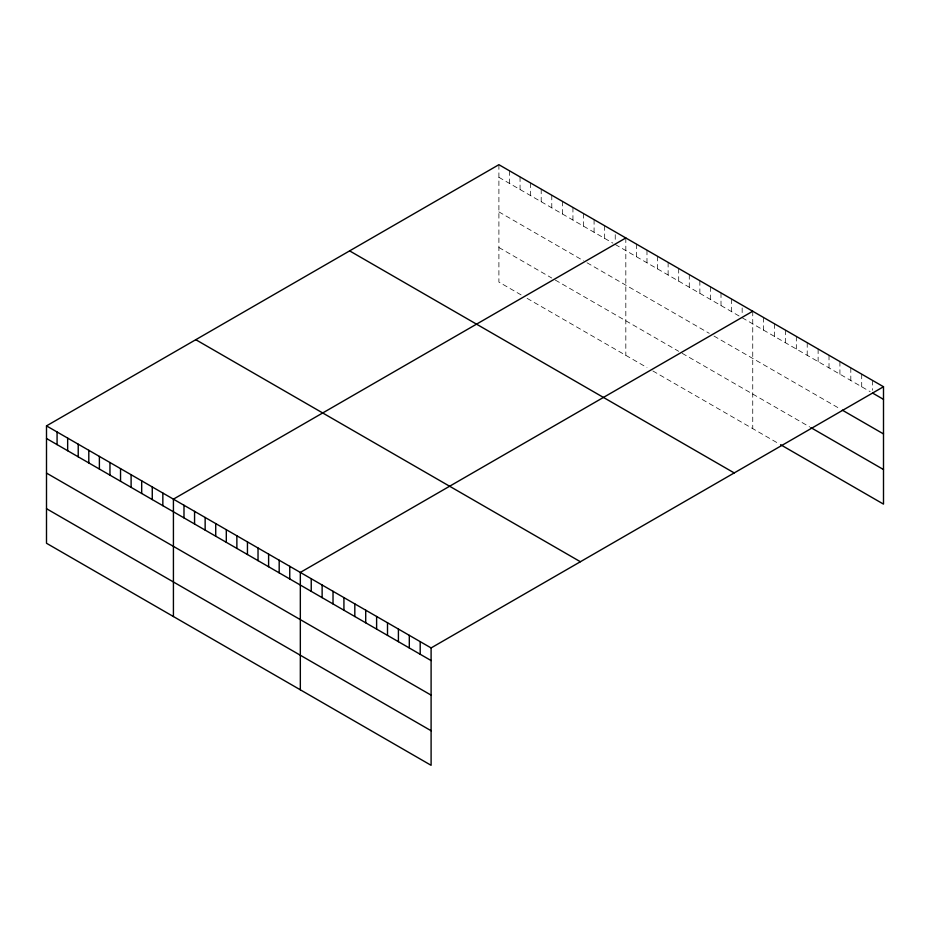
<?xml version="1.0" encoding="UTF-8"?>
<svg xmlns="http://www.w3.org/2000/svg" width="930" height="930" viewBox="0 0 930 930"><rect width="100%" height="100%" fill="white"/><g stroke="black" fill="none" stroke-linecap="round" stroke-linejoin="round"><path stroke-width="0.7" stroke-dasharray="4.65 3.49" d="M498.899 164.691L498.899 282.069L522.404 295.647M498.899 177.316L612.893 243.125M615.242 244.485L739.815 316.409M742.163 317.758L870.178 391.67M498.899 211.889L583.517 260.737M587.039 262.772L709.253 333.335M713.961 336.044L839.918 408.77M498.899 247.508L551.781 278.035M555.315 280.07L678.702 351.308M682.225 353.342L809.646 426.905M527.101 298.356L646.978 367.559M652.848 370.954L779.375 444.005M872.607 380.44L872.607 390.263M861.703 374.151L861.703 386.775M850.811 367.862L850.811 380.486M839.918 361.572L839.918 374.197M829.014 355.283L829.014 367.908M818.121 348.983L818.121 361.619M807.217 342.693L807.217 355.318M796.324 336.404L796.324 349.029M785.432 330.115L785.432 342.74M774.527 323.826L774.527 336.451M763.635 317.537L763.635 330.162M752.742 311.236L752.742 428.625M742.163 307.935L742.163 314.956M731.585 299.03L731.585 311.655M721.006 292.927L721.006 305.551M710.427 286.812L710.427 299.437M699.86 280.709L699.86 293.334M689.281 274.606L689.281 287.231M678.702 268.491L678.702 281.127M668.124 262.388L668.124 275.013M657.545 256.285L657.545 268.91M646.978 250.182L646.978 262.806M636.399 244.067L636.399 256.703M625.82 237.964L625.82 355.353M615.242 234.662L615.242 241.684M604.663 225.757L604.663 238.382M594.084 219.643L594.084 232.268M583.517 213.54L583.517 226.164M572.938 207.437L572.938 220.061M562.359 201.333L562.359 213.958M551.781 195.219L551.781 207.843M541.202 189.116L541.202 201.74M530.635 183.012L530.635 195.637M520.056 176.898L520.056 189.534M509.477 170.794L509.477 183.419"/><path stroke-width="1.4" d="M46.5 425.882L431.101 647.931L431.101 765.309L46.5 543.26L46.5 425.882L498.899 164.691L883.5 386.741L883.5 504.118L780.584 444.703M625.82 237.964L173.422 499.154L173.422 616.544M752.742 311.236L300.332 572.427L300.332 689.816M431.101 647.931L883.5 386.741M872.607 393.076L883.5 399.365M842.336 410.165L883.5 433.926M810.855 427.602L883.5 469.545M349.61 250.879L734.212 472.928M195.788 339.694L580.39 561.732M46.5 438.507L431.101 660.556M46.5 473.079L431.101 695.129M46.5 508.698L431.101 730.736M420.197 641.642L420.197 654.267M409.305 635.341L409.305 647.966M398.412 629.052L398.412 641.677M387.508 622.763L387.508 635.388M376.615 616.474L376.615 629.099M365.711 610.185L365.711 622.809M354.818 603.884L354.818 616.52M343.926 597.595L343.926 610.22M333.021 591.306L333.021 603.93M322.129 585.017L322.129 597.641M311.236 578.727L311.236 591.352M289.753 566.324L289.753 578.948M279.186 560.22L279.186 572.845M268.607 554.117L268.607 566.742M258.029 548.003L258.029 560.639M247.45 541.899L247.45 554.524M236.871 535.796L236.871 548.421M226.304 529.693L226.304 542.318M215.725 523.578L215.725 536.203M205.146 517.475L205.146 530.1M194.568 511.372L194.568 523.997M183.989 505.257L183.989 517.894M162.843 493.051L162.843 505.676M152.264 486.948L152.264 499.573M141.686 480.833L141.686 493.47M131.107 474.73L131.107 487.355M120.54 468.627L120.54 481.252M109.961 462.524L109.961 475.149M99.382 456.409L99.382 469.034M88.803 450.306L88.803 462.931M78.225 444.203L78.225 456.828M67.658 438.1L67.658 450.725M57.079 431.985L57.079 444.61"/></g></svg>
